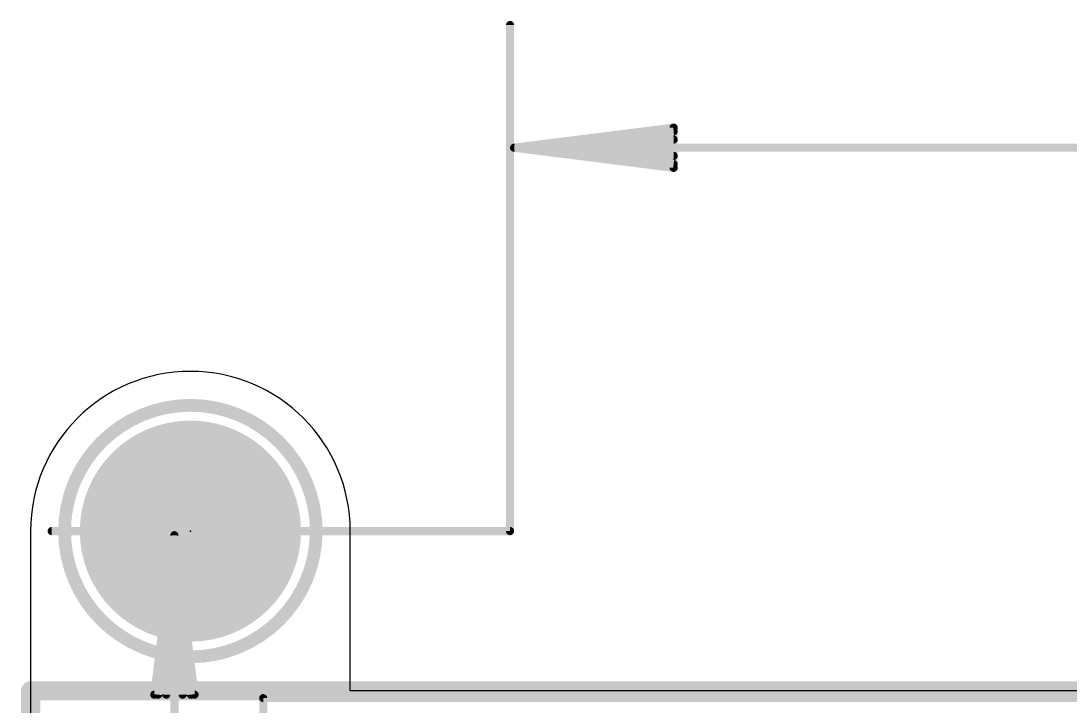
# Model space of a CAD drawing. Extents: x -9.9 to 50.1, y -10.4 to 42.4.
# Drawn here: x -5.23 to 11.46, y 31.51 to 42.4 of the extents above; entities that cross this region are included whole.
import ezdxf

# ---------------------------------------------------------------- set-up
doc = ezdxf.new("R2010")
doc.units = 0
for name, color, linetype in [('1', 12, 'CONTINUOUS'), ('16', 5, 'CONTINUOUS'), ('17', 110, 'CONTINUOUS'), ('20', 53, 'CONTINUOUS'), ('21', 40, 'CONTINUOUS'), ('22', 6, 'CONTINUOUS'), ('23', 53, 'CONTINUOUS'), ('47', 253, 'CONTINUOUS')]:
    doc.layers.add(name, color=color, linetype=linetype)

# ---------------------------------------------------------------- blocks, each defined once
blk = doc.blocks.new('ROUNDP')
at = {"const_width": 0.5}
blk.add_lwpolyline([(0, -0.25, 1), (0, 0.25, 1), (0, -0.25)], format="xyb", dxfattribs=at)

msp = doc.modelspace()

# ---------------------------------------------------------------- linework, layer by layer
at = {"layer": '1', "const_width": 0.3048}
for points in [[(-5.08, 0), (-5.08, 31.75)], [(-5.08, 31.75), (38.481, 31.75)]]:
    msp.add_lwpolyline(points, dxfattribs=at)
at = {"layer": '1', "const_width": 0.1524}
for points in [[(-5.0038, 31.75, 1), (-5.1562, 31.75)], [(-5.08, 31.8262, 1), (-5.08, 31.6738)]]:
    msp.add_lwpolyline(points, format="xyb", dxfattribs=at)
at = {"layer": '16', "const_width": 0.3048}
for points in [[(-5.08, 0), (-5.08, 31.75)], [(-5.08, 31.75), (38.481, 31.75)]]:
    msp.add_lwpolyline(points, dxfattribs=at)
at = {"layer": '16', "const_width": 0.1524}
for points in [[(-5.0038, 31.75, 1), (-5.1562, 31.75)], [(-5.08, 31.8262, 1), (-5.08, 31.6738)]]:
    msp.add_lwpolyline(points, format="xyb", dxfattribs=at)
at = {"layer": '20'}
for p, q in [((-5.08, 34.29), (-5.08, -2.54)), ((0, 31.75), (0, 34.29)), ((33.655, 31.75), (0, 31.75))]:
    msp.add_line(p, q, dxfattribs=at)
for start, end in [(90, 180), (0, 90)]:
    msp.add_arc((-2.54, 34.29), 2.54, start, end, dxfattribs=at)
at = {"layer": '21', "const_width": 0.2032}
msp.add_lwpolyline([(-2.54, 32.29, 1), (-2.54, 36.29, 1), (-2.54, 32.29)], format="xyb", dxfattribs=at)
at = {"layer": '22', "const_width": 0.127}
for points in [[(33.317, 31.635), (-1.383, 31.635)], [(-1.383, 31.635), (-1.383, 0.115)]]:
    msp.add_lwpolyline(points, dxfattribs=at)
at = {"layer": '22', "const_width": 0.0635}
for points in [[(-1.383, 31.6668, 1), (-1.383, 31.6033)], [(-1.3513, 31.635, 1), (-1.4147, 31.635)]]:
    msp.add_lwpolyline(points, format="xyb", dxfattribs=at)
at = {"layer": '23'}
msp.add_point((-2.54, 34.29), dxfattribs=at)
at = {"layer": '47', "const_width": 0.13}
for points in [[(2.54, 34.29), (2.54, 42.336)], [(2.605, 40.386), (5.14, 40.7052)], [(5.14, 40.7052), (5.14, 40.0668)], [(2.605, 40.386), (5.14, 40.646)], [(2.605, 40.386), (5.14, 40.516)], [(2.605, 40.386), (38.035, 40.386)], [(5.14, 40.0668), (2.605, 40.386)], [(5.14, 40.256), (2.605, 40.386)], [(5.14, 40.126), (2.605, 40.386)], [(2.54, 34.29), (-4.744, 34.29)], [(-2.794, 34.225), (-3.1132, 31.69)], [(-2.794, 34.225), (-3.054, 31.69)], [(-2.794, 34.225), (-2.924, 31.69)], [(-2.794, -2.475), (-2.794, 34.225)], [(-2.4748, 31.69), (-2.794, 34.225)], [(-2.664, 31.69), (-2.794, 34.225)], [(-2.534, 31.69), (-2.794, 34.225)], [(-3.1132, 31.69), (-2.4748, 31.69)]]:
    msp.add_lwpolyline(points, dxfattribs=at)
at = {"layer": '47', "const_width": 0.065}
for points in [[(2.5725, 42.336, 1), (2.5075, 42.336)], [(5.1725, 40.7052, 1), (5.1075, 40.7052)], [(5.1441, 40.673, 1), (5.1359, 40.7375)], [(5.1433, 40.6137, 1), (5.1367, 40.6783)], [(5.1417, 40.4835, 1), (5.1383, 40.5485)], [(2.605, 40.4185, 1), (2.605, 40.3535)], [(2.6091, 40.4182, 1), (2.6009, 40.3538)], [(2.6033, 40.4185, 1), (2.6067, 40.3535)], [(2.6067, 40.4185, 1), (2.6033, 40.3535)], [(2.6083, 40.4183, 1), (2.6017, 40.3537)], [(2.6017, 40.4183, 1), (2.6083, 40.3537)], [(2.6009, 40.4182, 1), (2.6091, 40.3538)], [(5.1383, 40.2235, 1), (5.1417, 40.2885)], [(5.1075, 40.0668, 1), (5.1725, 40.0668)], [(5.1359, 40.0345, 1), (5.1441, 40.099)], [(5.1367, 40.0937, 1), (5.1433, 40.1583)], [(-4.744, 34.3225, 1), (-4.744, 34.2575)], [(-2.7615, 34.225, 1), (-2.8265, 34.225)], [(-2.7618, 34.2291, 1), (-2.8262, 34.2209)], [(-2.7615, 34.2233, 1), (-2.8265, 34.2267)], [(-2.7615, 34.2267, 1), (-2.8265, 34.2233)], [(-2.7617, 34.2283, 1), (-2.8263, 34.2217)], [(-2.7617, 34.2217, 1), (-2.8263, 34.2283)], [(-2.7618, 34.2209, 1), (-2.8262, 34.2291)], [(2.5075, 34.29, 1), (2.5725, 34.29)], [(2.54, 34.2575, 1), (2.54, 34.3225)], [(-3.1455, 31.6941, 1), (-3.081, 31.6859)], [(-3.1132, 31.7225, 1), (-3.1132, 31.6575)], [(-3.0863, 31.6933, 1), (-3.0217, 31.6867)], [(-2.9565, 31.6917, 1), (-2.8915, 31.6883)], [(-2.6965, 31.6883, 1), (-2.6315, 31.6917)], [(-2.5663, 31.6867, 1), (-2.5017, 31.6933)], [(-2.507, 31.6859, 1), (-2.4425, 31.6941)], [(-2.4748, 31.6575, 1), (-2.4748, 31.7225)]]:
    msp.add_lwpolyline(points, format="xyb", dxfattribs=at)

# ---------------------------------------------------------------- block references
at = {"layer": '17', "xscale": 3.516, "yscale": 3.516}
msp.add_blockref('ROUNDP', (-2.54, 34.29), dxfattribs=at)
msp.add_blockref('ROUNDP', (-2.54, 34.29), dxfattribs=at)

doc.saveas('drawing.dxf')
